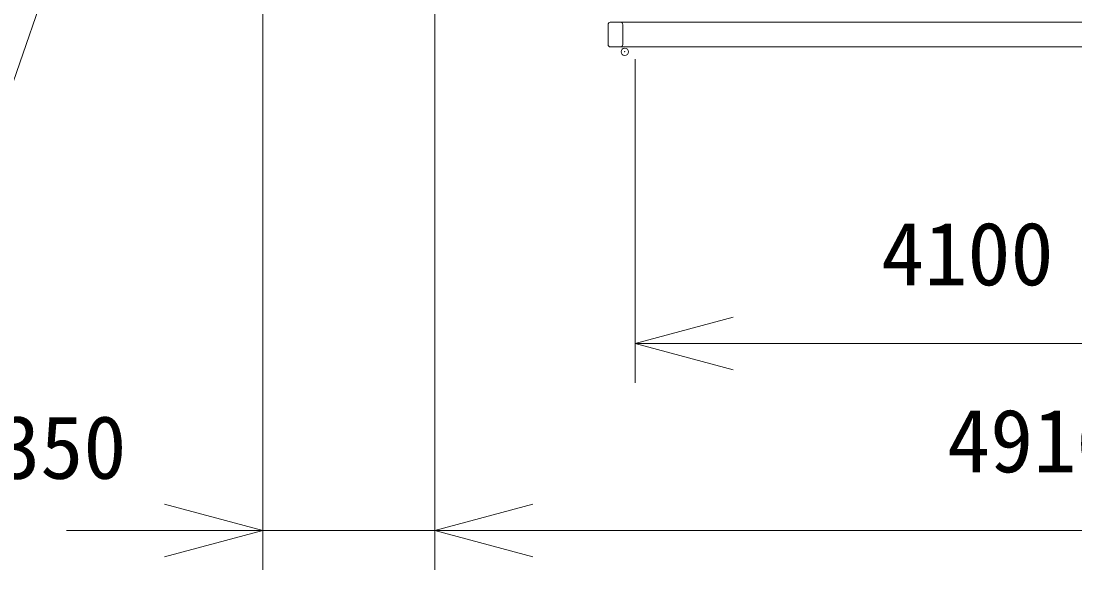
# Model space of a CAD drawing. Units: millimetres, scale not verified. Extents: x -8040 to 8050, y -12949 to 12951.
# Drawn here: x -6306 to -4160, y 8439 to 9557 of the extents above; entities that cross this region are included whole.
import ezdxf
from ezdxf.enums import TextEntityAlignment as Align

# ---------------------------------------------------------------- set-up
doc = ezdxf.new("R2010")
doc.units = ezdxf.units.MM
doc.header["$LTSCALE"] = 30
doc.header["$PDMODE"] = 32
doc.header["$PDSIZE"] = 15
doc.layers.add('0-6_05 寸法', color=7, linetype='Continuous', lineweight=18)
doc.layers.add('0-8_10 当社外形線', color=3, linetype='Continuous', lineweight=18)
doc.styles.add('ＭＳ ゴシック', font='')
doc.styles.get('ＭＳ ゴシック').set_extended_font_data('MS Gothic')

msp = doc.modelspace()

# ---------------------------------------------------------------- linework, layer by layer
at = {"layer": '0-6_05 寸法'}
for p, q in [((-5814.13, 9738.78), (-5814.13, 8439.49)), ((-5464.13, 9734.48), (-5464.13, 8439.49)), ((-5464.08, 9734.48), (-5464.08, 8439.49)), ((-5056.08, 9479.48), (-5056.08, 8820.29)), ((-5056.08, 8900.29), (-4856.08, 8900.29)), ((-1156.08, 8900.29), (-4856.08, 8900.29)), ((-6014.13, 8519.49), (-6214.13, 8519.49)), ((-5814.13, 8519.49), (-6014.13, 8519.49)), ((-5464.13, 8519.49), (-5814.13, 8519.49)), ((-5464.13, 8519.49), (-5264.13, 8519.49)), ((-5464.08, 8519.49), (-5264.08, 8519.49)), ((-5264.13, 8519.49), (-5064.13, 8519.49)), ((-748.08, 8519.49), (-5264.08, 8519.49))]:
    msp.add_line(p, q, dxfattribs=at)
for points in [[(-6171.54, 9869.6), (-6401.48, 9206.93), (-7498.94, 9206.93)], [(-4856.08, 8846.7), (-5056.08, 8900.29), (-4856.08, 8953.88)], [(-6014.13, 8573.08), (-5814.13, 8519.49), (-6014.13, 8465.9)], [(-5264.13, 8465.9), (-5464.13, 8519.49), (-5264.13, 8573.08)], [(-5264.08, 8465.9), (-5464.08, 8519.49), (-5264.08, 8573.08)]]:
    msp.add_lwpolyline(points, dxfattribs=at)
at = {"layer": '0-8_10 当社外形線'}
for p, q in [((-5111.08, 9509.08), (-5111.08, 9549.88)), ((-5106.48, 9554.48), (-905.68, 9554.48)), ((-5081.08, 9509.08), (-5081.08, 9549.88)), ((-5106.48, 9504.48), (-905.68, 9504.48))]:
    msp.add_line(p, q, dxfattribs=at)
for centre, start, end in [((-5106.48, 9549.88), 90, 180), ((-5085.68, 9549.88), 0, 90), ((-5106.48, 9509.08), 180, 270), ((-5085.68, 9509.08), 270, 0)]:
    msp.add_arc(centre, 4.6, start, end, dxfattribs=at)
msp.add_point((-5077.08, 9494.48), dxfattribs=at)

# ---------------------------------------------------------------- texts
at = {"layer": '0-6_05 寸法', "style": 'ＭＳ ゴシック'}
for s, p in [('4100\u3000（ゲージ内法有効長さ）', (-4554.88, 8980.29)), ('4916\u3000（レール間基準寸法）', (-4420.83, 8599.49)), ('350', (-6355, 8586.3))]:
    msp.add_text(s, height=129, dxfattribs=at).set_placement(p, align=Align.BOTTOM_LEFT)

doc.saveas('drawing.dxf')
